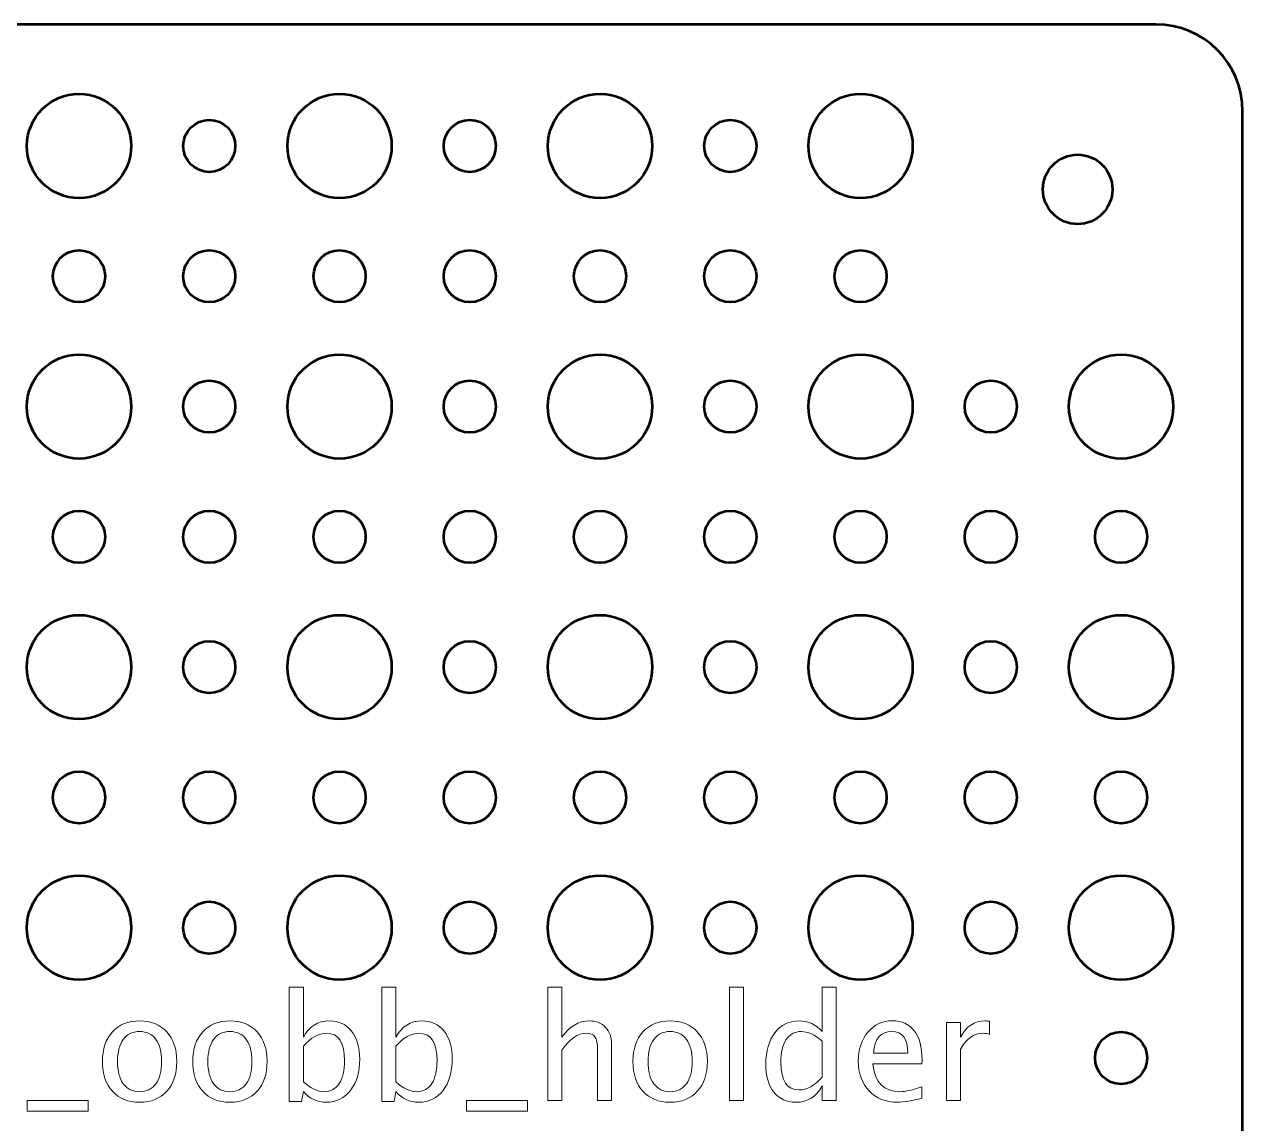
# Model space of a CAD drawing. Header units: centimetres. Extents: x -11.9 to 11.9, y -10.4 to 10.4.
# Drawn here: x -7.06 to -0.05, y -4.88 to 1.45 of the extents above; entities that cross this region are included whole.
import ezdxf

# ---------------------------------------------------------------- set-up
doc = ezdxf.new("R2010")
doc.units = ezdxf.units.CM
doc.header["$MEASUREMENT"] = 0
doc.layers.add('Layer 1', color=7, linetype='Continuous')

msp = doc.modelspace()

# ---------------------------------------------------------------- linework, layer by layer
at = {"layer": 'Layer 1', "lineweight": 53}
for centre, major_axis in [((-6.74999, 0.74999), (0, 0.30001)), ((-5.24999, 0.74999), (0, 0.30001)), ((-3.74999, 0.74999), (0, 0.30001)), ((-2.24999, 0.74999), (0, 0.30001)), ((-6, 0.75), (0, 0.15)), ((-4.5, 0.75), (0, 0.15)), ((-3, 0.75), (0, 0.15)), ((-0.99995, 0.50004), (0, 0.2)), ((-6.75, 0), (0, 0.15)), ((-6, 0), (0, 0.15)), ((-5.25, 0), (0, 0.15)), ((-4.5, 0), (0, 0.15)), ((-3.75, 0), (0, 0.15)), ((-3, 0), (0, 0.15)), ((-2.25, 0), (0, 0.15)), ((-6.74999, -0.75001), (0, 0.30001)), ((-5.24999, -0.75001), (0, 0.30001)), ((-3.74999, -0.75001), (0, 0.30001)), ((-2.24999, -0.75001), (0, 0.30001)), ((-0.74999, -0.75001), (0, 0.30001)), ((-6, -0.75), (0, 0.15)), ((-4.5, -0.75), (0, 0.15)), ((-3, -0.75), (0, 0.15)), ((-1.5, -0.75), (0, 0.15)), ((-6.75, -1.5), (0, 0.15)), ((-6, -1.5), (0, 0.15)), ((-5.25, -1.5), (0, 0.15)), ((-4.5, -1.5), (0, 0.15)), ((-3.75, -1.5), (0, 0.15)), ((-3, -1.5), (0, 0.15)), ((-2.25, -1.5), (0, 0.15)), ((-1.5, -1.5), (0, 0.15)), ((-0.75, -1.5), (0, 0.15)), ((-6.74999, -2.25001), (0, 0.30001)), ((-5.24999, -2.25001), (0, 0.30001)), ((-3.74999, -2.25001), (0, 0.30001)), ((-2.24999, -2.25001), (0, 0.30001)), ((-0.74999, -2.25001), (0, 0.30001)), ((-6, -2.25), (0, 0.15)), ((-4.5, -2.25), (0, 0.15)), ((-3, -2.25), (0, 0.15)), ((-1.5, -2.25), (0, 0.15)), ((-6.75, -3), (0, 0.15)), ((-6, -3), (0, 0.15)), ((-5.25, -3), (0, 0.15)), ((-4.5, -3), (0, 0.15)), ((-3.75, -3), (0, 0.15)), ((-3, -3), (0, 0.15)), ((-2.25, -3), (0, 0.15)), ((-1.5, -3), (0, 0.15)), ((-0.75, -3), (0, 0.15)), ((-6.74999, -3.75001), (0, 0.30001)), ((-5.24999, -3.75001), (0, 0.30001)), ((-3.74999, -3.75001), (0, 0.30001)), ((-2.24999, -3.75001), (0, 0.30001)), ((-0.74999, -3.75001), (0, 0.30001)), ((-6, -3.75), (0, 0.15)), ((-4.5, -3.75), (0, 0.15)), ((-3, -3.75), (0, 0.15)), ((-1.5, -3.75), (0, 0.15)), ((-0.75, -4.5), (0, 0.15))]:
    msp.add_ellipse(centre, major_axis=major_axis, ratio=1, dxfattribs=at)
msp.add_open_spline([(-11.95, -9.95), (-11.95, -9.95), (-11.95, 0.95), (-11.95, 0.95), (-11.95, 0.95), (-11.95, 1.22614), (-11.72614, 1.45), (-11.45, 1.45), (-11.45, 1.45), (-11.45, 1.45), (-0.55, 1.45), (-0.55, 1.45), (-0.55, 1.45), (-0.27386, 1.45), (-0.05, 1.22614), (-0.05, 0.95), (-0.05, 0.95), (-0.05, 0.95), (-0.05, -9.95), (-0.05, -9.95), (-0.05, -9.95), (-0.05, -10.22614), (-0.27386, -10.45), (-0.55, -10.45), (-0.55, -10.45), (-0.55, -10.45), (-11.45, -10.45), (-11.45, -10.45), (-11.45, -10.45), (-11.72614, -10.45), (-11.95, -10.22614), (-11.95, -9.95)], degree=3, knots=[0, 0, 0, 0, 0.1111111, 0.1111111, 0.1111111, 0.1111111, 0.2222222, 0.2222222, 0.2222222, 0.2222222, 0.3333333, 0.3333333, 0.3333333, 0.3333333, 0.4444444, 0.4444444, 0.4444444, 0.4444444, 0.5555556, 0.5555556, 0.5555556, 0.5555556, 0.6666667, 0.6666667, 0.6666667, 0.6666667, 0.7777778, 0.7777778, 0.7777778, 0.7777778, 1, 1, 1, 1], dxfattribs=at)
at = {"layer": 'Layer 1', "color": 5, "lineweight": 9}
for points, knots in [([(-5.53956, -4.74977), (-5.53956, -4.74977), (-5.53956, -4.09191), (-5.53956, -4.09191), (-5.53956, -4.09191), (-5.53956, -4.09191), (-5.45828, -4.09191), (-5.45828, -4.09191), (-5.45828, -4.09191), (-5.45828, -4.09191), (-5.45828, -4.38076), (-5.45828, -4.38076), (-5.45828, -4.38076), (-5.42498, -4.31797), (-5.37488, -4.28664), (-5.30814, -4.28664), (-5.30814, -4.28664), (-5.25409, -4.28664), (-5.21162, -4.30626), (-5.18057, -4.34563), (-5.18057, -4.34563), (-5.14953, -4.385), (-5.134, -4.43876), (-5.134, -4.50692), (-5.134, -4.50692), (-5.134, -4.58114), (-5.15164, -4.64111), (-5.18678, -4.68655), (-5.18678, -4.68655), (-5.22192, -4.73213), (-5.2682, -4.75485), (-5.32549, -4.75485), (-5.32549, -4.75485), (-5.37869, -4.75485), (-5.423, -4.73453), (-5.45828, -4.69375), (-5.45828, -4.69375), (-5.45828, -4.69375), (-5.46816, -4.74977), (-5.46816, -4.74977), (-5.46816, -4.74977), (-5.46816, -4.74977), (-5.53956, -4.74977), (-5.53956, -4.74977)], [0, 0, 0, 0, 0.0833333, 0.0833333, 0.0833333, 0.0833333, 0.1666667, 0.1666667, 0.1666667, 0.1666667, 0.25, 0.25, 0.25, 0.25, 0.3333333, 0.3333333, 0.3333333, 0.3333333, 0.4166667, 0.4166667, 0.4166667, 0.4166667, 0.5, 0.5, 0.5, 0.5, 0.5833333, 0.5833333, 0.5833333, 0.5833333, 0.6666667, 0.6666667, 0.6666667, 0.6666667, 0.75, 0.75, 0.75, 0.75, 0.8333333, 0.8333333, 0.8333333, 0.8333333, 1, 1, 1, 1]), ([(-5.00672, -4.74977), (-5.00672, -4.74977), (-5.00672, -4.09191), (-5.00672, -4.09191), (-5.00672, -4.09191), (-5.00672, -4.09191), (-4.92544, -4.09191), (-4.92544, -4.09191), (-4.92544, -4.09191), (-4.92544, -4.09191), (-4.92544, -4.38076), (-4.92544, -4.38076), (-4.92544, -4.38076), (-4.89214, -4.31797), (-4.84204, -4.28664), (-4.7753, -4.28664), (-4.7753, -4.28664), (-4.72125, -4.28664), (-4.67878, -4.30626), (-4.64773, -4.34563), (-4.64773, -4.34563), (-4.61669, -4.385), (-4.60116, -4.43876), (-4.60116, -4.50692), (-4.60116, -4.50692), (-4.60116, -4.58114), (-4.6188, -4.64111), (-4.65394, -4.68655), (-4.65394, -4.68655), (-4.68908, -4.73213), (-4.73536, -4.75485), (-4.79265, -4.75485), (-4.79265, -4.75485), (-4.84585, -4.75485), (-4.89016, -4.73453), (-4.92544, -4.69375), (-4.92544, -4.69375), (-4.92544, -4.69375), (-4.93532, -4.74977), (-4.93532, -4.74977), (-4.93532, -4.74977), (-4.93532, -4.74977), (-5.00672, -4.74977), (-5.00672, -4.74977)], [0, 0, 0, 0, 0.0833333, 0.0833333, 0.0833333, 0.0833333, 0.1666667, 0.1666667, 0.1666667, 0.1666667, 0.25, 0.25, 0.25, 0.25, 0.3333333, 0.3333333, 0.3333333, 0.3333333, 0.4166667, 0.4166667, 0.4166667, 0.4166667, 0.5, 0.5, 0.5, 0.5, 0.5833333, 0.5833333, 0.5833333, 0.5833333, 0.6666667, 0.6666667, 0.6666667, 0.6666667, 0.75, 0.75, 0.75, 0.75, 0.8333333, 0.8333333, 0.8333333, 0.8333333, 1, 1, 1, 1]), ([(-4.05055, -4.74469), (-4.05055, -4.74469), (-4.05055, -4.09191), (-4.05055, -4.09191), (-4.05055, -4.09191), (-4.05055, -4.09191), (-3.96927, -4.09191), (-3.96927, -4.09191), (-3.96927, -4.09191), (-3.96927, -4.09191), (-3.96927, -4.38076), (-3.96927, -4.38076), (-3.96927, -4.38076), (-3.92623, -4.31797), (-3.87345, -4.28664), (-3.81108, -4.28664), (-3.81108, -4.28664), (-3.77185, -4.28664), (-3.74067, -4.29892), (-3.71767, -4.32361), (-3.71767, -4.32361), (-3.69467, -4.34817), (-3.68309, -4.38133), (-3.68309, -4.42281), (-3.68309, -4.42281), (-3.68309, -4.42281), (-3.68309, -4.74469), (-3.68309, -4.74469), (-3.68309, -4.74469), (-3.68309, -4.74469), (-3.76438, -4.74469), (-3.76438, -4.74469), (-3.76438, -4.74469), (-3.76438, -4.74469), (-3.76438, -4.44934), (-3.76438, -4.44934), (-3.76438, -4.44934), (-3.76438, -4.41604), (-3.76931, -4.39233), (-3.77905, -4.37822), (-3.77905, -4.37822), (-3.78893, -4.36397), (-3.80516, -4.35692), (-3.82788, -4.35692), (-3.82788, -4.35692), (-3.87783, -4.35692), (-3.92496, -4.38951), (-3.96927, -4.45471), (-3.96927, -4.45471), (-3.96927, -4.45471), (-3.96927, -4.74469), (-3.96927, -4.74469), (-3.96927, -4.74469), (-3.96927, -4.74469), (-4.05055, -4.74469), (-4.05055, -4.74469)], [0, 0, 0, 0, 0.0666667, 0.0666667, 0.0666667, 0.0666667, 0.1333333, 0.1333333, 0.1333333, 0.1333333, 0.2, 0.2, 0.2, 0.2, 0.2666667, 0.2666667, 0.2666667, 0.2666667, 0.3333333, 0.3333333, 0.3333333, 0.3333333, 0.4, 0.4, 0.4, 0.4, 0.4666667, 0.4666667, 0.4666667, 0.4666667, 0.5333333, 0.5333333, 0.5333333, 0.5333333, 0.6, 0.6, 0.6, 0.6, 0.6666667, 0.6666667, 0.6666667, 0.6666667, 0.7333333, 0.7333333, 0.7333333, 0.7333333, 0.8, 0.8, 0.8, 0.8, 0.8666667, 0.8666667, 0.8666667, 0.8666667, 1, 1, 1, 1]), ([(-3.00491, -4.74469), (-3.00491, -4.74469), (-3.00491, -4.09191), (-3.00491, -4.09191), (-3.00491, -4.09191), (-3.00491, -4.09191), (-2.92363, -4.09191), (-2.92363, -4.09191), (-2.92363, -4.09191), (-2.92363, -4.09191), (-2.92363, -4.74469), (-2.92363, -4.74469), (-2.92363, -4.74469), (-2.92363, -4.74469), (-3.00491, -4.74469), (-3.00491, -4.74469)], [0, 0, 0, 0, 0.2, 0.2, 0.2, 0.2, 0.4, 0.4, 0.4, 0.4, 0.6, 0.6, 0.6, 0.6, 1, 1, 1, 1]), ([(-2.47151, -4.74469), (-2.47151, -4.74469), (-2.47151, -4.66045), (-2.47151, -4.66045), (-2.47151, -4.66045), (-2.50467, -4.72338), (-2.55462, -4.75485), (-2.62137, -4.75485), (-2.62137, -4.75485), (-2.67555, -4.75485), (-2.71817, -4.73524), (-2.74921, -4.69587), (-2.74921, -4.69587), (-2.78026, -4.6565), (-2.79578, -4.60273), (-2.79578, -4.53457), (-2.79578, -4.53457), (-2.79578, -4.46007), (-2.77814, -4.4001), (-2.743, -4.35466), (-2.743, -4.35466), (-2.70773, -4.30936), (-2.66144, -4.28664), (-2.60401, -4.28664), (-2.60401, -4.28664), (-2.55081, -4.28664), (-2.5065, -4.30696), (-2.47151, -4.34774), (-2.47151, -4.34774), (-2.47151, -4.34774), (-2.47151, -4.09191), (-2.47151, -4.09191), (-2.47151, -4.09191), (-2.47151, -4.09191), (-2.39022, -4.09191), (-2.39022, -4.09191), (-2.39022, -4.09191), (-2.39022, -4.09191), (-2.39022, -4.74469), (-2.39022, -4.74469), (-2.39022, -4.74469), (-2.39022, -4.74469), (-2.47151, -4.74469), (-2.47151, -4.74469)], [0, 0, 0, 0, 0.0833333, 0.0833333, 0.0833333, 0.0833333, 0.1666667, 0.1666667, 0.1666667, 0.1666667, 0.25, 0.25, 0.25, 0.25, 0.3333333, 0.3333333, 0.3333333, 0.3333333, 0.4166667, 0.4166667, 0.4166667, 0.4166667, 0.5, 0.5, 0.5, 0.5, 0.5833333, 0.5833333, 0.5833333, 0.5833333, 0.6666667, 0.6666667, 0.6666667, 0.6666667, 0.75, 0.75, 0.75, 0.75, 0.8333333, 0.8333333, 0.8333333, 0.8333333, 1, 1, 1, 1]), ([(-6.40119, -4.75485), (-6.46709, -4.75485), (-6.5193, -4.73382), (-6.55769, -4.69177), (-6.55769, -4.69177), (-6.59621, -4.64972), (-6.6154, -4.59257), (-6.6154, -4.52046), (-6.6154, -4.52046), (-6.6154, -4.4485), (-6.59621, -4.39149), (-6.55769, -4.34958), (-6.55769, -4.34958), (-6.5193, -4.30767), (-6.46709, -4.28664), (-6.40119, -4.28664), (-6.40119, -4.28664), (-6.33529, -4.28664), (-6.28308, -4.30767), (-6.2447, -4.34958), (-6.2447, -4.34958), (-6.20618, -4.39149), (-6.18698, -4.4485), (-6.18698, -4.52046), (-6.18698, -4.52046), (-6.18698, -4.59257), (-6.20618, -4.64972), (-6.2447, -4.69177), (-6.2447, -4.69177), (-6.28308, -4.73382), (-6.33529, -4.75485), (-6.40119, -4.75485)], [0, 0, 0, 0, 0.1111111, 0.1111111, 0.1111111, 0.1111111, 0.2222222, 0.2222222, 0.2222222, 0.2222222, 0.3333333, 0.3333333, 0.3333333, 0.3333333, 0.4444444, 0.4444444, 0.4444444, 0.4444444, 0.5555556, 0.5555556, 0.5555556, 0.5555556, 0.6666667, 0.6666667, 0.6666667, 0.6666667, 0.7777778, 0.7777778, 0.7777778, 0.7777778, 1, 1, 1, 1]), ([(-6.40133, -4.69389), (-6.36112, -4.69389), (-6.32979, -4.67879), (-6.30749, -4.64845), (-6.30749, -4.64845), (-6.28534, -4.61825), (-6.27419, -4.5755), (-6.27419, -4.52046), (-6.27419, -4.52046), (-6.27419, -4.46557), (-6.28534, -4.42296), (-6.30749, -4.39276), (-6.30749, -4.39276), (-6.32979, -4.3627), (-6.36112, -4.3476), (-6.40133, -4.3476), (-6.40133, -4.3476), (-6.44169, -4.3476), (-6.47302, -4.3627), (-6.49503, -4.39276), (-6.49503, -4.39276), (-6.51719, -4.42296), (-6.52819, -4.46557), (-6.52819, -4.52046), (-6.52819, -4.52046), (-6.52819, -4.5755), (-6.51719, -4.61825), (-6.49503, -4.64845), (-6.49503, -4.64845), (-6.47302, -4.67879), (-6.44169, -4.69389), (-6.40133, -4.69389)], [0, 0, 0, 0, 0.1111111, 0.1111111, 0.1111111, 0.1111111, 0.2222222, 0.2222222, 0.2222222, 0.2222222, 0.3333333, 0.3333333, 0.3333333, 0.3333333, 0.4444444, 0.4444444, 0.4444444, 0.4444444, 0.5555556, 0.5555556, 0.5555556, 0.5555556, 0.6666667, 0.6666667, 0.6666667, 0.6666667, 0.7777778, 0.7777778, 0.7777778, 0.7777778, 1, 1, 1, 1]), ([(-5.88105, -4.75485), (-5.94695, -4.75485), (-5.99916, -4.73382), (-6.03755, -4.69177), (-6.03755, -4.69177), (-6.07607, -4.64972), (-6.09526, -4.59257), (-6.09526, -4.52046), (-6.09526, -4.52046), (-6.09526, -4.4485), (-6.07607, -4.39149), (-6.03755, -4.34958), (-6.03755, -4.34958), (-5.99916, -4.30767), (-5.94695, -4.28664), (-5.88105, -4.28664), (-5.88105, -4.28664), (-5.81515, -4.28664), (-5.76294, -4.30767), (-5.72456, -4.34958), (-5.72456, -4.34958), (-5.68604, -4.39149), (-5.66684, -4.4485), (-5.66684, -4.52046), (-5.66684, -4.52046), (-5.66684, -4.59257), (-5.68604, -4.64972), (-5.72456, -4.69177), (-5.72456, -4.69177), (-5.76294, -4.73382), (-5.81515, -4.75485), (-5.88105, -4.75485)], [0, 0, 0, 0, 0.1111111, 0.1111111, 0.1111111, 0.1111111, 0.2222222, 0.2222222, 0.2222222, 0.2222222, 0.3333333, 0.3333333, 0.3333333, 0.3333333, 0.4444444, 0.4444444, 0.4444444, 0.4444444, 0.5555556, 0.5555556, 0.5555556, 0.5555556, 0.6666667, 0.6666667, 0.6666667, 0.6666667, 0.7777778, 0.7777778, 0.7777778, 0.7777778, 1, 1, 1, 1]), ([(-5.88119, -4.69389), (-5.84098, -4.69389), (-5.80965, -4.67879), (-5.78735, -4.64845), (-5.78735, -4.64845), (-5.7652, -4.61825), (-5.75405, -4.5755), (-5.75405, -4.52046), (-5.75405, -4.52046), (-5.75405, -4.46557), (-5.7652, -4.42296), (-5.78735, -4.39276), (-5.78735, -4.39276), (-5.80965, -4.3627), (-5.84098, -4.3476), (-5.88119, -4.3476), (-5.88119, -4.3476), (-5.92155, -4.3476), (-5.95288, -4.3627), (-5.97489, -4.39276), (-5.97489, -4.39276), (-5.99705, -4.42296), (-6.00805, -4.46557), (-6.00805, -4.52046), (-6.00805, -4.52046), (-6.00805, -4.5755), (-5.99705, -4.61825), (-5.97489, -4.64845), (-5.97489, -4.64845), (-5.95288, -4.67879), (-5.92155, -4.69389), (-5.88119, -4.69389)], [0, 0, 0, 0, 0.1111111, 0.1111111, 0.1111111, 0.1111111, 0.2222222, 0.2222222, 0.2222222, 0.2222222, 0.3333333, 0.3333333, 0.3333333, 0.3333333, 0.4444444, 0.4444444, 0.4444444, 0.4444444, 0.5555556, 0.5555556, 0.5555556, 0.5555556, 0.6666667, 0.6666667, 0.6666667, 0.6666667, 0.7777778, 0.7777778, 0.7777778, 0.7777778, 1, 1, 1, 1]), ([(-3.3464, -4.75485), (-3.4123, -4.75485), (-3.46451, -4.73382), (-3.5029, -4.69177), (-3.5029, -4.69177), (-3.54142, -4.64972), (-3.56061, -4.59257), (-3.56061, -4.52046), (-3.56061, -4.52046), (-3.56061, -4.4485), (-3.54142, -4.39149), (-3.5029, -4.34958), (-3.5029, -4.34958), (-3.46451, -4.30767), (-3.4123, -4.28664), (-3.3464, -4.28664), (-3.3464, -4.28664), (-3.2805, -4.28664), (-3.22829, -4.30767), (-3.18991, -4.34958), (-3.18991, -4.34958), (-3.15139, -4.39149), (-3.13219, -4.4485), (-3.13219, -4.52046), (-3.13219, -4.52046), (-3.13219, -4.59257), (-3.15139, -4.64972), (-3.18991, -4.69177), (-3.18991, -4.69177), (-3.22829, -4.73382), (-3.2805, -4.75485), (-3.3464, -4.75485)], [0, 0, 0, 0, 0.1111111, 0.1111111, 0.1111111, 0.1111111, 0.2222222, 0.2222222, 0.2222222, 0.2222222, 0.3333333, 0.3333333, 0.3333333, 0.3333333, 0.4444444, 0.4444444, 0.4444444, 0.4444444, 0.5555556, 0.5555556, 0.5555556, 0.5555556, 0.6666667, 0.6666667, 0.6666667, 0.6666667, 0.7777778, 0.7777778, 0.7777778, 0.7777778, 1, 1, 1, 1]), ([(-3.34654, -4.69389), (-3.30633, -4.69389), (-3.275, -4.67879), (-3.2527, -4.64845), (-3.2527, -4.64845), (-3.23055, -4.61825), (-3.2194, -4.5755), (-3.2194, -4.52046), (-3.2194, -4.52046), (-3.2194, -4.46557), (-3.23055, -4.42296), (-3.2527, -4.39276), (-3.2527, -4.39276), (-3.275, -4.3627), (-3.30633, -4.3476), (-3.34654, -4.3476), (-3.34654, -4.3476), (-3.3869, -4.3476), (-3.41823, -4.3627), (-3.44024, -4.39276), (-3.44024, -4.39276), (-3.4624, -4.42296), (-3.4734, -4.46557), (-3.4734, -4.52046), (-3.4734, -4.52046), (-3.4734, -4.5755), (-3.4624, -4.61825), (-3.44024, -4.64845), (-3.44024, -4.64845), (-3.41823, -4.67879), (-3.3869, -4.69389), (-3.34654, -4.69389)], [0, 0, 0, 0, 0.1111111, 0.1111111, 0.1111111, 0.1111111, 0.2222222, 0.2222222, 0.2222222, 0.2222222, 0.3333333, 0.3333333, 0.3333333, 0.3333333, 0.4444444, 0.4444444, 0.4444444, 0.4444444, 0.5555556, 0.5555556, 0.5555556, 0.5555556, 0.6666667, 0.6666667, 0.6666667, 0.6666667, 0.7777778, 0.7777778, 0.7777778, 0.7777778, 1, 1, 1, 1]), ([(-2.47151, -4.40334), (-2.5137, -4.36623), (-2.55363, -4.3476), (-2.59145, -4.3476), (-2.59145, -4.3476), (-2.6287, -4.3476), (-2.65749, -4.36312), (-2.67795, -4.39431), (-2.67795, -4.39431), (-2.69841, -4.42535), (-2.70857, -4.46938), (-2.70857, -4.52639), (-2.70857, -4.52639), (-2.70857, -4.63124), (-2.67386, -4.68373), (-2.60429, -4.68373), (-2.60429, -4.68373), (-2.55914, -4.68373), (-2.51483, -4.65904), (-2.47151, -4.60979), (-2.47151, -4.60979), (-2.47151, -4.60979), (-2.47151, -4.40334), (-2.47151, -4.40334)], [0, 0, 0, 0, 0.1428571, 0.1428571, 0.1428571, 0.1428571, 0.2857143, 0.2857143, 0.2857143, 0.2857143, 0.4285714, 0.4285714, 0.4285714, 0.4285714, 0.5714286, 0.5714286, 0.5714286, 0.5714286, 0.7142857, 0.7142857, 0.7142857, 0.7142857, 1, 1, 1, 1]), ([(-1.89803, -4.7303), (-1.95264, -4.74667), (-1.99934, -4.75485), (-2.03829, -4.75485), (-2.03829, -4.75485), (-2.10475, -4.75485), (-2.1588, -4.73284), (-2.20043, -4.68895), (-2.20043, -4.68895), (-2.24206, -4.64507), (-2.26294, -4.5882), (-2.26294, -4.51821), (-2.26294, -4.51821), (-2.26294, -4.45033), (-2.2446, -4.39459), (-2.20777, -4.35099), (-2.20777, -4.35099), (-2.17094, -4.30753), (-2.1238, -4.28579), (-2.06637, -4.28579), (-2.06637, -4.28579), (-2.01204, -4.28579), (-1.96999, -4.30513), (-1.94036, -4.34379), (-1.94036, -4.34379), (-1.91073, -4.38246), (-1.89591, -4.43721), (-1.89591, -4.50819), (-1.89591, -4.50819), (-1.89591, -4.50819), (-1.89633, -4.53302), (-1.89633, -4.53302), (-1.89633, -4.53302), (-1.89633, -4.53302), (-2.17997, -4.53302), (-2.17997, -4.53302), (-2.17997, -4.53302), (-2.16811, -4.64027), (-2.11576, -4.69389), (-2.02305, -4.69389), (-2.02305, -4.69389), (-1.98904, -4.69389), (-1.94741, -4.68429), (-1.89803, -4.6651), (-1.89803, -4.6651), (-1.89803, -4.6651), (-1.89803, -4.7303), (-1.89803, -4.7303)], [0, 0, 0, 0, 0.0769231, 0.0769231, 0.0769231, 0.0769231, 0.1538462, 0.1538462, 0.1538462, 0.1538462, 0.2307692, 0.2307692, 0.2307692, 0.2307692, 0.3076923, 0.3076923, 0.3076923, 0.3076923, 0.3846154, 0.3846154, 0.3846154, 0.3846154, 0.4615385, 0.4615385, 0.4615385, 0.4615385, 0.5384615, 0.5384615, 0.5384615, 0.5384615, 0.6153846, 0.6153846, 0.6153846, 0.6153846, 0.6923077, 0.6923077, 0.6923077, 0.6923077, 0.7692308, 0.7692308, 0.7692308, 0.7692308, 0.8461538, 0.8461538, 0.8461538, 0.8461538, 1, 1, 1, 1]), ([(-2.17573, -4.47206), (-2.17573, -4.47206), (-1.97761, -4.47206), (-1.97761, -4.47206), (-1.97761, -4.47206), (-1.97761, -4.38852), (-2.0088, -4.34676), (-2.07103, -4.34676), (-2.07103, -4.34676), (-2.13368, -4.34676), (-2.16854, -4.38852), (-2.17573, -4.47206)], [0, 0, 0, 0, 0.25, 0.25, 0.25, 0.25, 0.5, 0.5, 0.5, 0.5, 1, 1, 1, 1]), ([(-1.75565, -4.74469), (-1.75565, -4.74469), (-1.75565, -4.29595), (-1.75565, -4.29595), (-1.75565, -4.29595), (-1.75565, -4.29595), (-1.67437, -4.29595), (-1.67437, -4.29595), (-1.67437, -4.29595), (-1.67437, -4.29595), (-1.67437, -4.38076), (-1.67437, -4.38076), (-1.67437, -4.38076), (-1.64205, -4.31797), (-1.59521, -4.28664), (-1.53368, -4.28664), (-1.53368, -4.28664), (-1.52536, -4.28664), (-1.51661, -4.28735), (-1.50758, -4.28876), (-1.50758, -4.28876), (-1.50758, -4.28876), (-1.50758, -4.36482), (-1.50758, -4.36482), (-1.50758, -4.36482), (-1.52169, -4.36016), (-1.5341, -4.35776), (-1.54483, -4.35776), (-1.54483, -4.35776), (-1.59648, -4.35776), (-1.63966, -4.38824), (-1.67437, -4.44934), (-1.67437, -4.44934), (-1.67437, -4.44934), (-1.67437, -4.74469), (-1.67437, -4.74469), (-1.67437, -4.74469), (-1.67437, -4.74469), (-1.75565, -4.74469), (-1.75565, -4.74469)], [0, 0, 0, 0, 0.0909091, 0.0909091, 0.0909091, 0.0909091, 0.1818182, 0.1818182, 0.1818182, 0.1818182, 0.2727273, 0.2727273, 0.2727273, 0.2727273, 0.3636364, 0.3636364, 0.3636364, 0.3636364, 0.4545455, 0.4545455, 0.4545455, 0.4545455, 0.5454545, 0.5454545, 0.5454545, 0.5454545, 0.6363636, 0.6363636, 0.6363636, 0.6363636, 0.7272727, 0.7272727, 0.7272727, 0.7272727, 0.8181818, 0.8181818, 0.8181818, 0.8181818, 1, 1, 1, 1]), ([(-5.45828, -4.63773), (-5.41637, -4.67512), (-5.37643, -4.69389), (-5.33848, -4.69389), (-5.33848, -4.69389), (-5.30108, -4.69389), (-5.27215, -4.67823), (-5.25183, -4.64704), (-5.25183, -4.64704), (-5.23137, -4.61586), (-5.22121, -4.57197), (-5.22121, -4.51524), (-5.22121, -4.51524), (-5.22121, -4.41026), (-5.25593, -4.35776), (-5.32535, -4.35776), (-5.32535, -4.35776), (-5.37079, -4.35776), (-5.4151, -4.38232), (-5.45828, -4.43156), (-5.45828, -4.43156), (-5.45828, -4.43156), (-5.45828, -4.63773), (-5.45828, -4.63773)], [0, 0, 0, 0, 0.1428571, 0.1428571, 0.1428571, 0.1428571, 0.2857143, 0.2857143, 0.2857143, 0.2857143, 0.4285714, 0.4285714, 0.4285714, 0.4285714, 0.5714286, 0.5714286, 0.5714286, 0.5714286, 0.7142857, 0.7142857, 0.7142857, 0.7142857, 1, 1, 1, 1]), ([(-4.92544, -4.63773), (-4.88353, -4.67512), (-4.84359, -4.69389), (-4.80564, -4.69389), (-4.80564, -4.69389), (-4.76824, -4.69389), (-4.73931, -4.67823), (-4.71899, -4.64704), (-4.71899, -4.64704), (-4.69853, -4.61586), (-4.68837, -4.57197), (-4.68837, -4.51524), (-4.68837, -4.51524), (-4.68837, -4.41026), (-4.72309, -4.35776), (-4.79251, -4.35776), (-4.79251, -4.35776), (-4.83795, -4.35776), (-4.88226, -4.38232), (-4.92544, -4.43156), (-4.92544, -4.43156), (-4.92544, -4.43156), (-4.92544, -4.63773), (-4.92544, -4.63773)], [0, 0, 0, 0, 0.1428571, 0.1428571, 0.1428571, 0.1428571, 0.2857143, 0.2857143, 0.2857143, 0.2857143, 0.4285714, 0.4285714, 0.4285714, 0.4285714, 0.5714286, 0.5714286, 0.5714286, 0.5714286, 0.7142857, 0.7142857, 0.7142857, 0.7142857, 1, 1, 1, 1]), ([(-7.0489, -4.80565), (-7.0489, -4.80565), (-7.0489, -4.74469), (-7.0489, -4.74469), (-7.0489, -4.74469), (-7.0489, -4.74469), (-6.69669, -4.74469), (-6.69669, -4.74469), (-6.69669, -4.74469), (-6.69669, -4.74469), (-6.69669, -4.80565), (-6.69669, -4.80565), (-6.69669, -4.80565), (-6.69669, -4.80565), (-7.0489, -4.80565), (-7.0489, -4.80565)], [0, 0, 0, 0, 0.2, 0.2, 0.2, 0.2, 0.4, 0.4, 0.4, 0.4, 0.6, 0.6, 0.6, 0.6, 1, 1, 1, 1]), ([(-4.51961, -4.80565), (-4.51961, -4.80565), (-4.51961, -4.74469), (-4.51961, -4.74469), (-4.51961, -4.74469), (-4.51961, -4.74469), (-4.1674, -4.74469), (-4.1674, -4.74469), (-4.1674, -4.74469), (-4.1674, -4.74469), (-4.1674, -4.80565), (-4.1674, -4.80565), (-4.1674, -4.80565), (-4.1674, -4.80565), (-4.51961, -4.80565), (-4.51961, -4.80565)], [0, 0, 0, 0, 0.2, 0.2, 0.2, 0.2, 0.4, 0.4, 0.4, 0.4, 0.6, 0.6, 0.6, 0.6, 1, 1, 1, 1])]:
    msp.add_open_spline(points, degree=3, knots=knots, dxfattribs=at)

doc.saveas('drawing.dxf')
